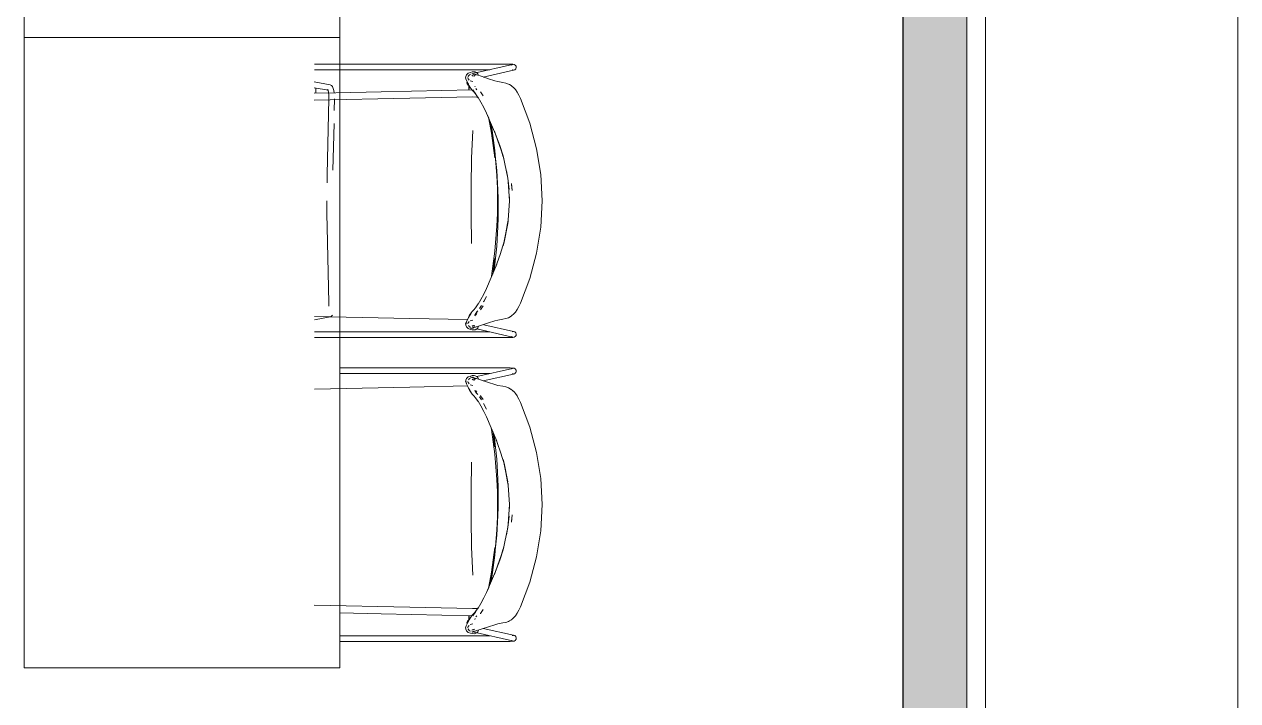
# Model space of a CAD drawing. Header units: millimetres. Extents: x 155927 to 317870, y -36033 to 97293.
# Drawn here: x 185869 to 188177, y 17319 to 18607 of the extents above; entities that cross this region are included whole.
import ezdxf

# ---------------------------------------------------------------- set-up
doc = ezdxf.new("R2010")
doc.units = ezdxf.units.MM
doc.header["$MEASUREMENT"] = 0
for name, color, linetype, lineweight in [('A-WALL', 7, 'CONTINUOUS', 9), ('A-WALL-PATT', 7, 'CONTINUOUS', 9), ('G-IMPT', 8, 'CONTINUOUS', 9), ('I-FURN', 8, 'CONTINUOUS', 9)]:
    doc.layers.add(name, color=color, linetype=linetype, lineweight=lineweight)

msp = doc.modelspace()

# ---------------------------------------------------------------- hatches: boundary and pattern name
at = {"layer": 'A-WALL-PATT'}
msp.add_hatch(color=256, dxfattribs=at).paths.add_polyline_path([(187539.9, 16606.6), (187661.9, 16606.6), (187661.9, 22707.6), (187539.9, 22707.6), (187539.9, 16759.3)], flags=0)

# ---------------------------------------------------------------- linework, layer by layer
at = {"layer": 'A-WALL', "lineweight": 30}
msp.add_line((187539.9, 22707.6), (187539.9, 16606.6), dxfattribs=at)
at = {"layer": 'G-IMPT'}
for p, q in [((186420.6, 18531.3), (186779.2, 18531.3)), ((186420.6, 18520.5), (186754.2, 18520.5)), ((186713, 18514.1), (186709.9, 18510.9)), ((186713, 18514.1), (186717.3, 18515.5)), ((186717.7, 18511.9), (186716.1, 18511.1)), ((186720.5, 18516.5), (186717.3, 18515.5)), ((186727.7, 18511.1), (186720.2, 18512.9)), ((186720.2, 18512.9), (186728.4, 18510.8)), ((186720.5, 18516.5), (186724.6, 18516.7)), ((186721.3, 18513.1), (186723.2, 18513.5)), ((186724.8, 18511.9), (186721.6, 18513.5)), ((186723.7, 18512.1), (186721.6, 18513.5)), ((186724.8, 18511.9), (186722.6, 18512.7)), ((186722.6, 18512.7), (186728.4, 18510.8)), ((186723.7, 18512.1), (186724.2, 18511.7)), ((186724.2, 18513.7), (186797.7, 18530.2)), ((186726.3, 18516.4), (186724.6, 18516.7)), ((186726.3, 18516.4), (186726.6, 18516.4)), ((186726.6, 18516.4), (186729.5, 18514.9)), ((186729.7, 18514.8), (186729.5, 18514.9)), ((186729.7, 18514.8), (186731.6, 18512.9)), ((186732.7, 18510.4), (186731.6, 18512.9)), ((186731.7, 18512.7), (186731.6, 18512.9)), ((186732.8, 18510.3), (186731.6, 18512.9)), ((186731.7, 18512.7), (186732.8, 18510.3)), ((186799.2, 18519.4), (186741.7, 18506.5)), ((186785.5, 18531.3), (186779.2, 18531.3)), ((186785.5, 18531.3), (186792.7, 18531.1)), ((186792.7, 18531.1), (186797.9, 18530.8)), ((186797.7, 18530.2), (186795.5, 18529.2)), ((186795.7, 18529.4), (186795.5, 18529.2)), ((186796.9, 18520.1), (186799.5, 18519.7)), ((186797.1, 18520), (186799.5, 18519.7)), ((186797.9, 18530.8), (186800.3, 18530.5)), ((186799.2, 18519.4), (186801.7, 18520.2)), ((186800.3, 18530.5), (186802.7, 18529.3)), ((186803.5, 18522), (186801.7, 18520.2)), ((186801.7, 18520.2), (186802, 18520.5)), ((186802.7, 18529.3), (186804.2, 18527.2)), ((186803.5, 18522), (186803.8, 18522.4)), ((186804.5, 18524.5), (186803.8, 18522.4)), ((186804.5, 18524.5), (186804.2, 18527.2)), ((186450.8, 18492), (186420.3, 18497.3)), ((186450.8, 18492), (186452.9, 18490.5)), ((186452.9, 18490.5), (186455, 18488.6)), ((186455.9, 18486.4), (186455, 18488.6)), ((186709.5, 18509.6), (186708.3, 18505.3)), ((186709.1, 18501.3), (186708.3, 18505.3)), ((186709.1, 18501.3), (186713.5, 18492.8)), ((186709.9, 18510.9), (186709.5, 18509.6)), ((186712.5, 18505.6), (186712.7, 18505)), ((186714.8, 18490), (186712.5, 18494.8)), ((186712.5, 18494.8), (186713.5, 18492.8)), ((186713.1, 18503.1), (186712.7, 18505)), ((186714.2, 18509.2), (186713.1, 18507.5)), ((186713.1, 18507.5), (186713.8, 18508.6)), ((186713.4, 18502.5), (186713.1, 18503.1)), ((186713.3, 18508.1), (186715.4, 18510.8)), ((186713.4, 18502.5), (186715, 18500.7)), ((186714.2, 18509.2), (186713.8, 18508.6)), ((186714.2, 18482.3), (186714.6, 18490.4)), ((186715, 18489.6), (186714.6, 18482.3)), ((186715, 18489.6), (186714.7, 18483.4)), ((186714.8, 18490), (186716.7, 18486.9)), ((186717.3, 18511.5), (186716.1, 18511.1)), ((186717, 18499.2), (186721.7, 18497.9)), ((186720.3, 18509.7), (186722.4, 18508.7)), ((186720.3, 18509.7), (186725.8, 18508.1)), ((186722.7, 18508.4), (186721.6, 18509.4)), ((186721.6, 18509.4), (186722.4, 18508.7)), ((186722.7, 18508.4), (186722.1, 18509.1)), ((186726.1, 18508.9), (186725.4, 18510.3)), ((186726.2, 18487.9), (186725.6, 18489.3)), ((186727.7, 18511.1), (186739.5, 18507.3)), ((186732.7, 18510.4), (186732.8, 18510.3)), ((186739.5, 18507.3), (186752, 18503.4)), ((186752, 18503.4), (186763.9, 18499.5)), ((186769.6, 18497.8), (186763.9, 18499.5)), ((186778.8, 18496.2), (186769.6, 18497.8)), ((186778.8, 18496.2), (186784.8, 18495.1)), ((186789.8, 18493.3), (186784.8, 18495.1)), ((186789.8, 18493.3), (186792, 18492.1)), ((186794.6, 18490.6), (186792, 18492.1)), ((186795, 18490.3), (186794.6, 18490.6)), ((186795, 18490.3), (186797, 18488.8)), ((186797, 18488.8), (186799.4, 18486.6)), ((186447.6, 18481.5), (186420.3, 18486.3)), ((186420.3, 18475.9), (186461.2, 18476.8)), ((186420.3, 18462.5), (186602.4, 18466.1)), ((186423.2, 18485.8), (186423.2, 18475.7)), ((186447.1, 18478.5), (186445.5, 18483.1)), ((186445.5, 18483.1), (186447, 18481.2)), ((186447.6, 18481.5), (186445.7, 18482.4)), ((186445.7, 18482.4), (186447, 18481.2)), ((186448, 18471.6), (186447.1, 18478.5)), ((186448.1, 18465.2), (186448, 18471.6)), ((186457.8, 18480.9), (186455.9, 18486.4)), ((186458.3, 18476.7), (186457.8, 18480.9)), ((186461.2, 18476.8), (186547.7, 18478.7)), ((186720.7, 18482.5), (186547.7, 18478.7)), ((186721.2, 18468.8), (186602.4, 18466.1)), ((186716.7, 18486.9), (186721, 18481.5)), ((186723.9, 18478.3), (186721, 18481.5)), ((186729.6, 18468.4), (186721.2, 18468.8)), ((186721.9, 18482.3), (186727, 18474.5)), ((186721.9, 18482.3), (186727.5, 18474.1)), ((186723.9, 18478.3), (186727.5, 18474.1)), ((186727, 18474.5), (186732.4, 18467.2)), ((186727.9, 18484.7), (186728.9, 18483.1)), ((186729.3, 18482.5), (186728.9, 18483.1)), ((186732.5, 18467.7), (186729.6, 18468.4)), ((186737.3, 18459), (186731.9, 18467.9)), ((186732.4, 18467.2), (186731.9, 18467.9)), ((186736.3, 18478.6), (186736.7, 18478.1)), ((186736.7, 18478.1), (186741.9, 18470.8)), ((186799.4, 18486.6), (186801.2, 18484.7)), ((186803, 18482.7), (186801.2, 18484.7)), ((186806.4, 18477.8), (186803, 18482.7)), ((186806.4, 18477.8), (186806.6, 18477.5)), ((186809.7, 18471.9), (186806.6, 18477.5)), ((186812.6, 18465.5), (186809.7, 18471.9)), ((186830.2, 18418.6), (186812.6, 18465.5)), ((186448.1, 18465.2), (186444.9, 18321)), ((186448.3, 18464.9), (186444.9, 18321)), ((186459, 18464.8), (186458.5, 18442.7)), ((186742.7, 18448.5), (186737.3, 18459)), ((186742.7, 18448.5), (186748, 18437.9)), ((186752.1, 18428.6), (186748, 18437.9)), ((186752.1, 18428.6), (186748.1, 18438)), ((186765.3, 18398), (186748.1, 18438)), ((186757.3, 18399.6), (186751.5, 18429.9)), ((186751.5, 18429.9), (186757.3, 18399.7)), ((186757.5, 18407.8), (186754.5, 18422.9)), ((186458, 18418.3), (186455.9, 18329.4)), ((186721.7, 18405.1), (186719.6, 18351.9)), ((186757.5, 18414.2), (186756.9, 18417.3)), ((186763.8, 18352.5), (186757.3, 18399.7)), ((186757.3, 18399.6), (186763.8, 18352.5)), ((186763.9, 18366.9), (186757.5, 18414.2)), ((186757.5, 18407.8), (186763.4, 18368.7)), ((186763.1, 18403.7), (186765.3, 18398)), ((186763.1, 18403.7), (186765.2, 18398)), ((186765.2, 18398), (186773.2, 18376.5)), ((186765.3, 18398), (186779.4, 18356.8)), ((186765.3, 18398), (186773.2, 18376.5)), ((186843.2, 18370.2), (186830.2, 18418.6)), ((186779.4, 18356.8), (186773.2, 18376.5)), ((186773.2, 18376.5), (186779.2, 18356.8)), ((186718.6, 18297.9), (186719.6, 18351.9)), ((186763.4, 18368.7), (186767.5, 18328.9)), ((186767.8, 18319), (186763.9, 18366.9)), ((186780.8, 18351.6), (186779.2, 18356.8)), ((186788.6, 18314.3), (186779.4, 18356.8)), ((186779.4, 18356.8), (186780.8, 18351.6)), ((186843.2, 18370.2), (186851.3, 18320.8)), ((186767.5, 18328.9), (186769.6, 18291.8)), ((186786.2, 18328.1), (186787.5, 18320.9)), ((186786.2, 18328.1), (186788.3, 18314)), ((186444.8, 18320.9), (186444.6, 18305.1)), ((186767.8, 18319), (186768.7, 18295)), ((186788.3, 18314), (186789.9, 18303)), ((186788.6, 18314.3), (186791, 18292.7)), ((186788.6, 18314.3), (186789.9, 18303)), ((186791.7, 18270.9), (186789.4, 18307.9)), ((186789.4, 18307.9), (186789.9, 18303)), ((186796.4, 18293.8), (186795.8, 18304)), ((186795.8, 18304), (186796.6, 18290.4)), ((186853.9, 18270.9), (186851.3, 18320.8)), ((186718.6, 18297.9), (186718.6, 18243.9)), ((186768.7, 18295), (186769, 18270.9)), ((186769.6, 18291.8), (186769.9, 18275.5)), ((186791, 18292.7), (186789.9, 18303)), ((186444.5, 18245.8), (186444.3, 18270.9)), ((186769, 18270.9), (186768.7, 18246.8)), ((186769.9, 18275.5), (186770.3, 18256.7)), ((186789.2, 18234), (186791.6, 18270.9)), ((186791.7, 18270.9), (186791.5, 18278.4)), ((186791.6, 18270.9), (186791.5, 18278.4)), ((186853.9, 18270.9), (186851.3, 18221)), ((186444.9, 18221), (186444.5, 18245.8)), ((186719.6, 18190), (186718.6, 18243.9)), ((186767.8, 18222.8), (186768.7, 18246.8)), ((186769.9, 18237.8), (186769.6, 18221.6)), ((186769.9, 18237.8), (186770.3, 18256.7)), ((186448.1, 18076.7), (186444.9, 18221)), ((186763.9, 18175), (186767.8, 18222.8)), ((186767.5, 18184.5), (186769.6, 18221.6)), ((186779.4, 18185), (186788.6, 18227.5)), ((186788.2, 18227.6), (186781.3, 18192.1)), ((186781.3, 18192.1), (186788.6, 18227.5)), ((186789.4, 18234), (186788.2, 18227.6)), ((186789.2, 18234), (186788.7, 18228.6)), ((186789.4, 18234), (186789, 18230.5)), ((186843.2, 18171.6), (186851.3, 18221)), ((186781.3, 18192.1), (186779, 18185.1)), ((186779.4, 18185), (186781.3, 18192.1)), ((186763.9, 18175), (186757.5, 18127.7)), ((186767.5, 18184.5), (186763.4, 18144.7)), ((186773.8, 18168.9), (186765.3, 18143.9)), ((186773.8, 18168.9), (186779, 18185.1)), ((186830.2, 18123.2), (186843.2, 18171.6)), ((186748, 18103.9), (186767.8, 18150.3)), ((186759.7, 18131.3), (186763.8, 18160.9)), ((186759.7, 18131.3), (186763.8, 18160.9)), ((186762.2, 18137.1), (186763.4, 18144.7)), ((186765.3, 18143.9), (186767.8, 18150.3)), ((186757.5, 18127.7), (186757.1, 18125.1)), ((186830.2, 18123.2), (186812.6, 18076.4)), ((186748, 18103.9), (186742.7, 18093.3)), ((186448.1, 18076.7), (186448, 18070.3)), ((186727, 18067.3), (186732.4, 18074.6)), ((186731.9, 18073.9), (186737.3, 18082.9)), ((186731.9, 18073.9), (186732.4, 18074.6)), ((186742.7, 18093.3), (186737.3, 18082.9)), ((186742.5, 18078.5), (186748, 18088.9)), ((186742.5, 18078.5), (186743, 18079.4)), ((186748, 18088.9), (186743, 18079.4)), ((186812.6, 18076.4), (186809.7, 18070)), ((186602.4, 18047.2), (186420.6, 18050.9)), ((186452.9, 18051.3), (186450.8, 18049.9)), ((186455, 18053.3), (186452.9, 18051.3)), ((186714.8, 18051.8), (186712.2, 18045.7)), ((186718.8, 18057.3), (186714, 18049)), ((186716.5, 18053.7), (186714, 18049)), ((186714.8, 18051.8), (186716.7, 18054.9)), ((186716.5, 18053.7), (186718.8, 18057.3)), ((186716.7, 18054.9), (186721, 18060.4)), ((186721, 18060.4), (186723.9, 18063.6)), ((186727, 18067.3), (186723.9, 18063.6)), ((186725.9, 18053.4), (186727.9, 18057.2)), ((186727.6, 18056.6), (186725.9, 18053.4)), ((186726.8, 18053), (186726, 18051.8)), ((186727.6, 18056.6), (186729.3, 18059.3)), ((186727.6, 18056.6), (186728.9, 18058.8)), ((186727.6, 18056.6), (186727.9, 18057.2)), ((186727.7, 18054.2), (186729.8, 18056.7)), ((186728.9, 18058.8), (186729.3, 18059.3)), ((186729.2, 18058.4), (186731.2, 18061.5)), ((186730.8, 18060.9), (186729.2, 18058.4)), ((186730.8, 18060.9), (186731.2, 18061.5)), ((186734.5, 18065.7), (186738.4, 18071.7)), ((186734.5, 18065.7), (186737.2, 18069.7)), ((186736.3, 18063.2), (186736.7, 18063.7)), ((186741.9, 18071), (186736.7, 18063.7)), ((186738.4, 18071.7), (186737.2, 18069.7)), ((186795, 18051.5), (186789.8, 18048.5)), ((186790.8, 18049.1), (186795, 18051.5)), ((186794.6, 18051.3), (186792, 18049.7)), ((186795, 18051.5), (186794.6, 18051.3)), ((186795, 18051.5), (186797, 18053)), ((186797, 18053), (186798.9, 18054.8)), ((186799.4, 18055.2), (186798.9, 18054.8)), ((186799.4, 18055.2), (186801.2, 18057.1)), ((186803, 18059.2), (186801.2, 18057.1)), ((186803, 18059.2), (186806.4, 18064)), ((186806.6, 18064.3), (186806.4, 18064)), ((186806.6, 18064.3), (186809.7, 18070)), ((186420.6, 18044.6), (186450.8, 18049.9)), ((186711.8, 18044.8), (186602.4, 18047.2)), ((186708.3, 18036.5), (186709.6, 18040.2)), ((186708.3, 18036.5), (186709.5, 18032.3)), ((186708.8, 18035.1), (186709.6, 18040.2)), ((186708.8, 18035.1), (186709.2, 18039.7)), ((186709.2, 18039.7), (186712.2, 18045.7)), ((186709.5, 18032.3), (186709.9, 18030.9)), ((186709.9, 18030.9), (186713, 18027.7)), ((186712.7, 18036.8), (186712.9, 18038.4)), ((186713.4, 18039.4), (186712.9, 18038.4)), ((186717.3, 18026.3), (186713, 18027.7)), ((186713.4, 18039.4), (186714.9, 18041)), ((186713.5, 18033.3), (186715.5, 18031)), ((186717.3, 18030.3), (186716, 18030.8)), ((186716, 18030.8), (186717.7, 18030)), ((186716.9, 18042.6), (186721.7, 18043.9)), ((186717, 18027.5), (186724.8, 18029.9)), ((186717, 18027.5), (186722.6, 18029.1)), ((186720.2, 18029), (186728.4, 18031.1)), ((186720.2, 18029), (186727.1, 18030.7)), ((186720.4, 18032.2), (186725.8, 18033.7)), ((186720.4, 18032.2), (186722.7, 18033.4)), ((186723.2, 18028.4), (186721.3, 18028.8)), ((186721.6, 18032.4), (186723.1, 18033.8)), ((186721.6, 18032.4), (186722.7, 18033.4)), ((186721.6, 18028.4), (186724.8, 18029.9)), ((186721.6, 18028.4), (186723.7, 18029.7)), ((186723.1, 18033.8), (186722.1, 18032.8)), ((186722.6, 18029.1), (186730.8, 18031.7)), ((186723.7, 18029.7), (186725.4, 18031.5)), ((186726.3, 18025.4), (186729.7, 18027.1)), ((186726.3, 18025.4), (186729.5, 18026.9)), ((186729.7, 18027.1), (186726.6, 18025.5)), ((186728.4, 18031.1), (186727.1, 18030.7)), ((186729.5, 18026.9), (186731.6, 18029)), ((186731.2, 18028.7), (186729.5, 18026.9)), ((186729.7, 18027.1), (186729.5, 18026.9)), ((186797.6, 18011.6), (186729.5, 18027)), ((186731.2, 18028.7), (186729.7, 18027.1)), ((186752, 18038.5), (186730.8, 18031.7)), ((186731.7, 18029.2), (186731.6, 18029)), ((186732.7, 18031.4), (186731.7, 18029.2)), ((186732.7, 18031.4), (186732.8, 18031.5)), ((186743, 18035.1), (186799.2, 18022.4)), ((186763.9, 18042.3), (186752, 18038.5)), ((186769.6, 18044), (186763.9, 18042.3)), ((186769.6, 18044), (186778.8, 18045.6)), ((186778.8, 18045.6), (186784.8, 18046.7)), ((186784.8, 18046.7), (186789.8, 18048.5)), ((186792, 18049.7), (186789.8, 18048.5)), ((186790.8, 18049.1), (186789.8, 18048.5)), ((186754.2, 18021.4), (186420.6, 18021.4)), ((186420.6, 18010.5), (186779.2, 18010.5)), ((186717.3, 18026.3), (186720.5, 18025.3)), ((186720.5, 18025.3), (186723.3, 18025.2)), ((186723.3, 18025.2), (186724.6, 18025.1)), ((186726.3, 18025.4), (186724.6, 18025.1)), ((186726.3, 18025.4), (186726.6, 18025.5)), ((186779.2, 18010.5), (186785.5, 18010.6)), ((186792.7, 18010.7), (186785.5, 18010.6)), ((186797.9, 18011), (186792.7, 18010.7)), ((186797.6, 18011.6), (186795.5, 18012.6)), ((186795.5, 18012.6), (186795.7, 18012.4)), ((186796.9, 18021.7), (186799.5, 18022.2)), ((186797.1, 18021.9), (186799.5, 18022.2)), ((186800.3, 18011.3), (186797.9, 18011)), ((186799.2, 18022.4), (186801.7, 18021.6)), ((186800.3, 18011.3), (186802.7, 18012.5)), ((186801.7, 18021.6), (186802, 18021.3)), ((186803.8, 18019.5), (186802, 18021.3)), ((186802.7, 18012.5), (186804.2, 18014.7)), ((186803.8, 18019.5), (186804.5, 18017.3)), ((186804.2, 18014.7), (186804.5, 18017.3)), ((186468.7, 17953), (186779.2, 17953)), ((186754.2, 17942.1), (186468.7, 17942.1)), ((186709.9, 17932.6), (186713, 17935.8)), ((186717.3, 17937.2), (186713, 17935.8)), ((186717, 17936), (186722.6, 17934.4)), ((186717, 17936), (186724.8, 17933.6)), ((186717.3, 17937.2), (186720.5, 17938.2)), ((186720.5, 17938.2), (186723.3, 17938.3)), ((186723.2, 17935.1), (186721.3, 17934.7)), ((186721.6, 17935.1), (186723.7, 17933.8)), ((186721.6, 17935.1), (186724.8, 17933.6)), ((186723.3, 17938.3), (186724.6, 17938.4)), ((186726.3, 17938.1), (186724.6, 17938.4)), ((186726.3, 17938.1), (186729.7, 17936.4)), ((186726.3, 17938.1), (186726.6, 17938)), ((186726.3, 17938.1), (186729.5, 17936.6)), ((186729.7, 17936.4), (186726.6, 17938)), ((186797.6, 17951.9), (186729.5, 17936.6)), ((186731.2, 17934.8), (186729.5, 17936.6)), ((186729.7, 17936.4), (186729.5, 17936.6)), ((186729.5, 17936.6), (186731.6, 17934.5)), ((186731.2, 17934.8), (186729.7, 17936.4)), ((186741.9, 17928.2), (186799.2, 17941.1)), ((186779.2, 17953), (186785.5, 17952.9)), ((186792.7, 17952.8), (186785.5, 17952.9)), ((186797.9, 17952.5), (186792.7, 17952.8)), ((186797.6, 17951.9), (186795.5, 17950.9)), ((186795.5, 17950.9), (186795.7, 17951.1)), ((186796.9, 17941.8), (186799.5, 17941.3)), ((186797.1, 17941.7), (186799.5, 17941.3)), ((186800.3, 17952.2), (186797.9, 17952.5)), ((186799.2, 17941.1), (186801.7, 17941.9)), ((186800.3, 17952.2), (186802.7, 17951)), ((186801.7, 17941.9), (186802, 17942.2)), ((186803.8, 17944), (186802, 17942.2)), ((186802.7, 17951), (186804.2, 17948.8)), ((186803.8, 17944), (186804.5, 17946.2)), ((186804.2, 17948.8), (186804.5, 17946.2)), ((186602.4, 17916.3), (186420.6, 17912.6)), ((186711.8, 17918.7), (186602.4, 17916.3)), ((186708.3, 17927), (186709.5, 17931.2)), ((186708.3, 17927), (186709.6, 17923.3)), ((186708.8, 17928.4), (186709.6, 17923.3)), ((186708.8, 17928.4), (186709.2, 17923.8)), ((186709.2, 17923.8), (186712.2, 17917.8)), ((186709.5, 17931.2), (186709.9, 17932.6)), ((186714.8, 17911.7), (186712.2, 17917.8)), ((186712.7, 17926.7), (186712.9, 17925.1)), ((186713.4, 17924.2), (186712.9, 17925.1)), ((186713.4, 17924.2), (186714.9, 17922.5)), ((186713.5, 17930.2), (186715.5, 17932.5)), ((186716.5, 17909.8), (186714, 17914.5)), ((186715.5, 17911.9), (186714, 17914.5)), ((186714.8, 17911.7), (186716.7, 17908.6)), ((186716, 17932.7), (186717.7, 17933.5)), ((186717.3, 17933.2), (186716, 17932.7)), ((186716.9, 17920.9), (186721.7, 17919.6)), ((186720.2, 17934.5), (186728.4, 17932.4)), ((186720.2, 17934.5), (186727.1, 17932.8)), ((186720.4, 17931.3), (186722.7, 17930.1)), ((186720.4, 17931.3), (186725.8, 17929.8)), ((186721.6, 17931.1), (186722.7, 17930.1)), ((186721.6, 17931.1), (186723.1, 17929.7)), ((186723.1, 17929.7), (186722.1, 17930.7)), ((186722.6, 17934.4), (186730.8, 17931.8)), ((186723.7, 17933.8), (186725.4, 17932)), ((186726.4, 17930.2), (186725.4, 17932)), ((186728.4, 17932.4), (186727.1, 17932.8)), ((186752, 17925), (186730.8, 17931.8)), ((186731.7, 17934.3), (186731.6, 17934.5)), ((186732.7, 17932.1), (186731.7, 17934.3)), ((186732.7, 17932.1), (186732.8, 17932)), ((186763.9, 17921.2), (186752, 17925)), ((186769.6, 17919.5), (186763.9, 17921.2)), ((186769.6, 17919.5), (186778.8, 17917.9)), ((186778.8, 17917.9), (186784.8, 17916.8)), ((186784.8, 17916.8), (186789.8, 17915)), ((186790.8, 17914.4), (186789.8, 17915)), ((186795, 17912), (186789.8, 17915)), ((186792, 17913.8), (186789.8, 17915)), ((186790.8, 17914.4), (186795, 17912)), ((186794.6, 17912.2), (186792, 17913.8)), ((186795, 17912), (186794.6, 17912.2)), ((186795, 17912), (186797, 17910.5)), ((186718.8, 17906.2), (186715.9, 17911.2)), ((186716.5, 17909.8), (186718.8, 17906.2)), ((186716.7, 17908.6), (186721, 17903.1)), ((186721, 17903.1), (186723.9, 17899.9)), ((186727, 17896.2), (186723.9, 17899.9)), ((186727.6, 17906.9), (186725.9, 17910.1)), ((186725.9, 17910.1), (186727.9, 17906.3)), ((186727, 17896.2), (186732.4, 17888.9)), ((186727.6, 17906.9), (186727.9, 17906.3)), ((186727.6, 17906.9), (186728.9, 17904.7)), ((186727.6, 17906.9), (186729.3, 17904.2)), ((186727.7, 17909.3), (186729.8, 17906.8)), ((186728.9, 17904.7), (186729.3, 17904.2)), ((186730.8, 17902.6), (186729.2, 17905.1)), ((186729.2, 17905.1), (186731.2, 17902)), ((186730.8, 17902.6), (186731.2, 17902)), ((186731.9, 17889.6), (186732.4, 17888.9)), ((186731.9, 17889.6), (186737.3, 17880.6)), ((186734.5, 17897.8), (186738.4, 17891.8)), ((186734.5, 17897.8), (186737.2, 17893.8)), ((186736.3, 17900.3), (186736.7, 17899.8)), ((186741.9, 17892.5), (186736.7, 17899.8)), ((186738.4, 17891.8), (186737.2, 17893.8)), ((186797, 17910.5), (186798.9, 17908.7)), ((186799.4, 17908.3), (186798.9, 17908.7)), ((186799.4, 17908.3), (186801.2, 17906.4)), ((186803, 17904.3), (186801.2, 17906.4)), ((186803, 17904.3), (186806.4, 17899.5)), ((186806.6, 17899.2), (186806.4, 17899.5)), ((186806.6, 17899.2), (186809.7, 17893.5)), ((186812.6, 17887.1), (186809.7, 17893.5)), ((186742.7, 17870.2), (186737.3, 17880.6)), ((186742.5, 17885), (186748, 17874.6)), ((186742.5, 17885), (186743, 17884.1)), ((186748, 17859.6), (186742.7, 17870.2)), ((186748, 17874.6), (186743, 17884.1)), ((186830.2, 17840.3), (186812.6, 17887.1)), ((186748, 17859.6), (186767.8, 17813.2)), ((186757.5, 17835.8), (186757.1, 17838.4)), ((186763.9, 17788.5), (186757.5, 17835.8)), ((186759.7, 17832.2), (186763.8, 17802.6)), ((186759.7, 17832.2), (186763.8, 17802.6)), ((186762.2, 17826.4), (186763.4, 17818.8)), ((186773.8, 17794.6), (186765.3, 17819.6)), ((186765.3, 17819.6), (186767.8, 17813.2)), ((186830.2, 17840.3), (186843.2, 17791.9)), ((186767.5, 17779), (186763.4, 17818.8)), ((186719.6, 17773.5), (186718.6, 17719.6)), ((186763.9, 17788.5), (186767.8, 17740.7)), ((186767.5, 17779), (186769.6, 17741.9)), ((186773.8, 17794.6), (186779, 17778.4)), ((186781.3, 17771.4), (186779, 17778.4)), ((186779.4, 17778.5), (186781.3, 17771.4)), ((186779.4, 17778.5), (186788.6, 17736)), ((186843.2, 17791.9), (186851.3, 17742.5)), ((186788.2, 17735.9), (186781.3, 17771.4)), ((186781.3, 17771.4), (186788.6, 17736)), ((186767.8, 17740.7), (186768.7, 17716.7)), ((186769.9, 17725.7), (186769.6, 17741.9)), ((186789.4, 17729.5), (186788.2, 17735.9)), ((186789.2, 17729.5), (186788.8, 17733.7)), ((186789.4, 17729.5), (186789, 17733)), ((186789.2, 17729.5), (186791.6, 17692.6)), ((186853.9, 17692.6), (186851.3, 17742.5)), ((186718.6, 17665.6), (186718.6, 17719.6)), ((186769, 17692.6), (186768.7, 17716.7)), ((186769.9, 17725.7), (186770.3, 17706.8)), ((186769.9, 17688), (186770.3, 17706.8)), ((186768.7, 17668.5), (186769, 17692.6)), ((186769.6, 17671.7), (186769.9, 17688)), ((186791.7, 17692.6), (186789.4, 17655.6)), ((186791.7, 17692.6), (186791.5, 17685.1)), ((186791.6, 17692.6), (186791.5, 17685.1)), ((186853.9, 17692.6), (186851.3, 17642.7)), ((186718.6, 17665.6), (186719.6, 17611.6)), ((186767.5, 17634.6), (186769.6, 17671.7)), ((186767.8, 17644.5), (186768.7, 17668.5)), ((186788.3, 17649.5), (186789.9, 17660.5)), ((186788.6, 17649.2), (186791, 17670.8)), ((186788.6, 17649.2), (186789.9, 17660.5)), ((186789.4, 17655.6), (186789.9, 17660.5)), ((186791, 17670.8), (186789.9, 17660.5)), ((186795.8, 17659.5), (186796.6, 17673.1)), ((186796.4, 17669.7), (186795.8, 17659.5)), ((186763.4, 17594.8), (186767.5, 17634.6)), ((186767.8, 17644.5), (186763.9, 17596.6)), ((186788.6, 17649.2), (186779.4, 17606.7)), ((186786.2, 17635.4), (186788.3, 17649.5)), ((186786.2, 17635.4), (186787.5, 17642.6)), ((186843.2, 17593.3), (186851.3, 17642.7)), ((186721.7, 17558.4), (186719.6, 17611.6)), ((186780.8, 17611.9), (186779.2, 17606.7)), ((186779.4, 17606.7), (186780.8, 17611.9)), ((186757.3, 17563.9), (186763.8, 17611)), ((186763.8, 17611), (186757.3, 17563.8)), ((186763.9, 17596.6), (186757.5, 17549.3)), ((186757.5, 17555.7), (186763.4, 17594.8)), ((186765.3, 17565.5), (186779.4, 17606.7)), ((186779.4, 17606.7), (186773.2, 17587)), ((186773.2, 17587), (186779.2, 17606.7)), ((186843.2, 17593.3), (186830.2, 17544.9)), ((186765.3, 17565.5), (186748.1, 17525.5)), ((186763.1, 17559.8), (186765.3, 17565.5)), ((186763.1, 17559.8), (186765.2, 17565.5)), ((186765.2, 17565.5), (186773.2, 17587)), ((186765.3, 17565.5), (186773.2, 17587)), ((186757.3, 17563.9), (186751.5, 17533.6)), ((186751.5, 17533.6), (186757.3, 17563.8)), ((186757.5, 17555.7), (186754.5, 17540.6)), ((186757.5, 17549.3), (186756.9, 17546.2)), ((186830.2, 17544.9), (186812.6, 17498)), ((186742.7, 17515), (186748, 17525.6)), ((186752.1, 17534.9), (186748, 17525.6)), ((186752.1, 17534.9), (186748.1, 17525.5)), ((186420.3, 17501), (186602.4, 17497.4)), ((186721.2, 17494.7), (186602.4, 17497.4)), ((186727, 17489), (186732.4, 17496.3)), ((186737.3, 17504.5), (186731.9, 17495.6)), ((186732.4, 17496.3), (186731.9, 17495.6)), ((186742.7, 17515), (186737.3, 17504.5)), ((186812.6, 17498), (186809.7, 17491.6)), ((186468.7, 17486.5), (186547.7, 17484.8)), ((186720.7, 17481), (186547.7, 17484.8)), ((186714.8, 17473.5), (186712.5, 17468.7)), ((186714.2, 17481.2), (186714.6, 17473.1)), ((186715, 17473.9), (186714.6, 17481.2)), ((186715, 17473.9), (186714.7, 17480.1)), ((186714.8, 17473.5), (186716.7, 17476.6)), ((186716.7, 17476.6), (186721, 17482)), ((186723.9, 17485.2), (186721, 17482)), ((186729.6, 17495.1), (186721.2, 17494.7)), ((186721.9, 17481.2), (186727.5, 17489.4)), ((186721.9, 17481.2), (186727, 17489)), ((186723.9, 17485.2), (186727.5, 17489.4)), ((186726.2, 17475.6), (186725.6, 17474.2)), ((186727.9, 17478.8), (186728.9, 17480.4)), ((186729.3, 17481), (186728.9, 17480.4)), ((186732.5, 17495.8), (186729.6, 17495.1)), ((186736.3, 17484.9), (186736.7, 17485.4)), ((186736.7, 17485.4), (186741.9, 17492.7)), ((186795, 17473.2), (186794.6, 17472.9)), ((186795, 17473.2), (186797, 17474.7)), ((186797, 17474.7), (186799.4, 17476.9)), ((186799.4, 17476.9), (186801.2, 17478.8)), ((186803, 17480.8), (186801.2, 17478.8)), ((186806.4, 17485.7), (186803, 17480.8)), ((186806.4, 17485.7), (186806.6, 17486)), ((186809.7, 17491.6), (186806.6, 17486)), ((186709.1, 17462.2), (186708.3, 17458.2)), ((186709.5, 17453.9), (186708.3, 17458.2)), ((186709.1, 17462.2), (186713.5, 17470.7)), ((186709.9, 17452.6), (186709.5, 17453.9)), ((186713, 17449.4), (186709.9, 17452.6)), ((186712.5, 17468.7), (186713.5, 17470.7)), ((186712.5, 17457.9), (186712.7, 17458.5)), ((186713.1, 17460.4), (186712.7, 17458.5)), ((186713.4, 17461), (186713.1, 17460.4)), ((186714.2, 17454.3), (186713.1, 17456)), ((186713.1, 17456), (186713.8, 17454.9)), ((186713.3, 17455.4), (186715.4, 17452.7)), ((186713.4, 17461), (186715, 17462.8)), ((186714.2, 17454.3), (186713.8, 17454.9)), ((186717.3, 17452), (186716.1, 17452.4)), ((186717.7, 17451.6), (186716.1, 17452.4)), ((186717, 17464.3), (186721.7, 17465.6)), ((186720.2, 17450.6), (186728.4, 17452.7)), ((186727.7, 17452.4), (186720.2, 17450.6)), ((186720.3, 17453.8), (186725.8, 17455.4)), ((186720.3, 17453.8), (186722.4, 17454.8)), ((186721.3, 17450.5), (186720.5, 17450.7)), ((186721.3, 17450.5), (186720.5, 17450.7)), ((186721.3, 17450.5), (186720.6, 17450.7)), ((186721.3, 17450.5), (186723.2, 17450)), ((186722.7, 17455.1), (186721.6, 17454.1)), ((186721.6, 17454.1), (186722.4, 17454.8)), ((186724.8, 17451.6), (186721.6, 17450)), ((186723.7, 17451.4), (186721.6, 17450)), ((186722.7, 17455.1), (186722.1, 17454.4)), ((186722.6, 17450.8), (186728.4, 17452.7)), ((186724.8, 17451.6), (186722.6, 17450.8)), ((186727.7, 17452.4), (186739.5, 17456.2)), ((186729.7, 17448.7), (186731.6, 17450.6)), ((186732.8, 17453.2), (186731.6, 17450.6)), ((186732.7, 17453.1), (186731.6, 17450.6)), ((186731.7, 17450.8), (186731.6, 17450.6)), ((186731.7, 17450.8), (186732.8, 17453.2)), ((186732.7, 17453.1), (186732.8, 17453.2)), ((186739.5, 17456.2), (186752, 17460.1)), ((186799.2, 17444.1), (186741.7, 17457)), ((186752, 17460.1), (186763.9, 17464)), ((186769.6, 17465.7), (186763.9, 17464)), ((186778.8, 17467.3), (186769.6, 17465.7)), ((186778.8, 17467.3), (186784.8, 17468.4)), ((186789.8, 17470.2), (186784.8, 17468.4)), ((186789.8, 17470.2), (186792, 17471.4)), ((186794.6, 17472.9), (186792, 17471.4)), ((186468.7, 17443.1), (186754.2, 17443.1)), ((186468.7, 17432.2), (186779.2, 17432.2)), ((186713, 17449.4), (186717.3, 17448)), ((186720.5, 17447), (186717.3, 17448)), ((186720.5, 17447), (186724.6, 17446.8)), ((186726.3, 17447.1), (186724.6, 17446.8)), ((186724.7, 17449.7), (186797.7, 17433.3)), ((186726.3, 17447.1), (186726.6, 17447.1)), ((186726.6, 17447.1), (186729.5, 17448.6)), ((186729.7, 17448.7), (186729.5, 17448.6)), ((186785.5, 17432.2), (186779.2, 17432.2)), ((186785.5, 17432.2), (186792.7, 17432.4)), ((186792.7, 17432.4), (186797.9, 17432.7)), ((186797.7, 17433.3), (186795.5, 17434.3)), ((186795.7, 17434.1), (186795.5, 17434.3)), ((186796.9, 17443.4), (186799.5, 17443.8)), ((186797.1, 17443.5), (186799.5, 17443.8)), ((186797.9, 17432.7), (186800.3, 17433)), ((186799.2, 17444.1), (186801.7, 17443.3)), ((186800.3, 17433), (186802.7, 17434.2)), ((186803.5, 17441.5), (186801.7, 17443.3)), ((186801.7, 17443.3), (186802, 17443)), ((186802.7, 17434.2), (186804.2, 17436.3)), ((186803.5, 17441.5), (186803.8, 17441.1)), ((186804.5, 17439), (186803.8, 17441.1)), ((186804.5, 17439), (186804.2, 17436.3))]:
    msp.add_line(p, q, dxfattribs=at)
at = {"layer": 'I-FURN'}
for p, q in [((185868.7, 19781.9), (185868.7, 18581.8)), ((186468.7, 18581.8), (186468.7, 19781.9)), ((187661.9, 19407.6), (187661.9, 16707.6)), ((187696.9, 16707.6), (187696.9, 19407.6)), ((187696.9, 16707.6), (187696.9, 19407.6)), ((188176.9, 19407.6), (188176.9, 16707.6)), ((186468.7, 18581.8), (185868.7, 18581.8)), ((185868.7, 18581.8), (185868.7, 17381.8)), ((185868.7, 18581.8), (186468.7, 18581.8)), ((186468.7, 17381.8), (186468.7, 18581.8)), ((186711.3, 18497.7), (186710.7, 18496.2)), ((186710.7, 18496.2), (186710.8, 18495)), ((186713.2, 18491.1), (186710.7, 18496.2)), ((186710.7, 18496.2), (186712.3, 18491.9)), ((186710.7, 18496.2), (186711.1, 18493.9)), ((186710.7, 18496.2), (186711.6, 18492.8)), ((186710.8, 18495), (186711.1, 18493.9)), ((186711.1, 18493.9), (186711.6, 18492.8)), ((186712.3, 18491.9), (186711.6, 18492.8)), ((186713.2, 18491.1), (186712.3, 18491.9)), ((186713.2, 18491.1), (186712.6, 18494.9)), ((186713.2, 18491.1), (186713.1, 18493.7)), ((186713.2, 18491.1), (186713.3, 18493.2)), ((186713.2, 18491.1), (186713.5, 18492.8)), ((186713.2, 18491.1), (186713.6, 18492.6)), ((186713.2, 18491.1), (186714.5, 18490.9)), ((186713.2, 17472.4), (186710.7, 17467.3)), ((186710.7, 17467.3), (186712.3, 17471.6)), ((186710.7, 17467.3), (186711.6, 17470.7)), ((186710.7, 17467.3), (186711.1, 17469.6)), ((186710.7, 17467.3), (186710.8, 17468.5)), ((186711.3, 17465.8), (186710.7, 17467.3)), ((186710.8, 17468.5), (186711.1, 17469.6)), ((186711.1, 17469.6), (186711.6, 17470.7)), ((186712.3, 17471.6), (186711.6, 17470.7)), ((186713.2, 17472.4), (186712.3, 17471.6)), ((186713.2, 17472.4), (186712.6, 17468.6)), ((186713.2, 17472.4), (186713.1, 17469.8)), ((186713.2, 17472.4), (186714.5, 17472.6)), ((186713.2, 17472.4), (186713.6, 17470.9)), ((186713.2, 17472.4), (186713.3, 17470.3)), ((186713.2, 17472.4), (186713.5, 17470.7)), ((185868.7, 17381.8), (186468.7, 17381.8))]:
    msp.add_line(p, q, dxfattribs=at)

doc.saveas('drawing.dxf')
